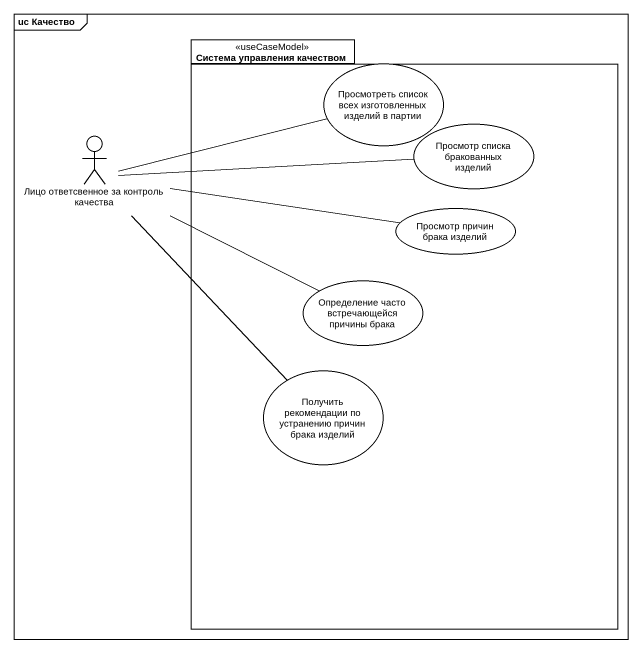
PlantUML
@startuml
mainframe uc Качество
package "Система управления качеством" as Система_управления_качеством <<useCaseModel>> {
  usecase "Просмотреть список всех изготовленных изделий в партии" as Просмотреть_список_всех
  usecase "Просмотр списка бракованных изделий" as Просмотр_списка_бракованных
  usecase "Просмотр причин брака изделий" as Просмотр_причин_брака
  usecase "Определение часто встречающейся причины брака" as Определение_часто
  usecase "Получить рекомендации по устранению причин брака изделий" as Получить_рекомендации_по
}
actor "Лицо ответсвенное за контроль качества" as Лицо_ответсвенное_за
Лицо_ответсвенное_за -right- Просмотреть_список_всех
Лицо_ответсвенное_за -right- Просмотр_списка_бракованных
Лицо_ответсвенное_за -right- Просмотр_причин_брака
Лицо_ответсвенное_за -right- Определение_часто
Лицо_ответсвенное_за -- Получить_рекомендации_по
@enduml
